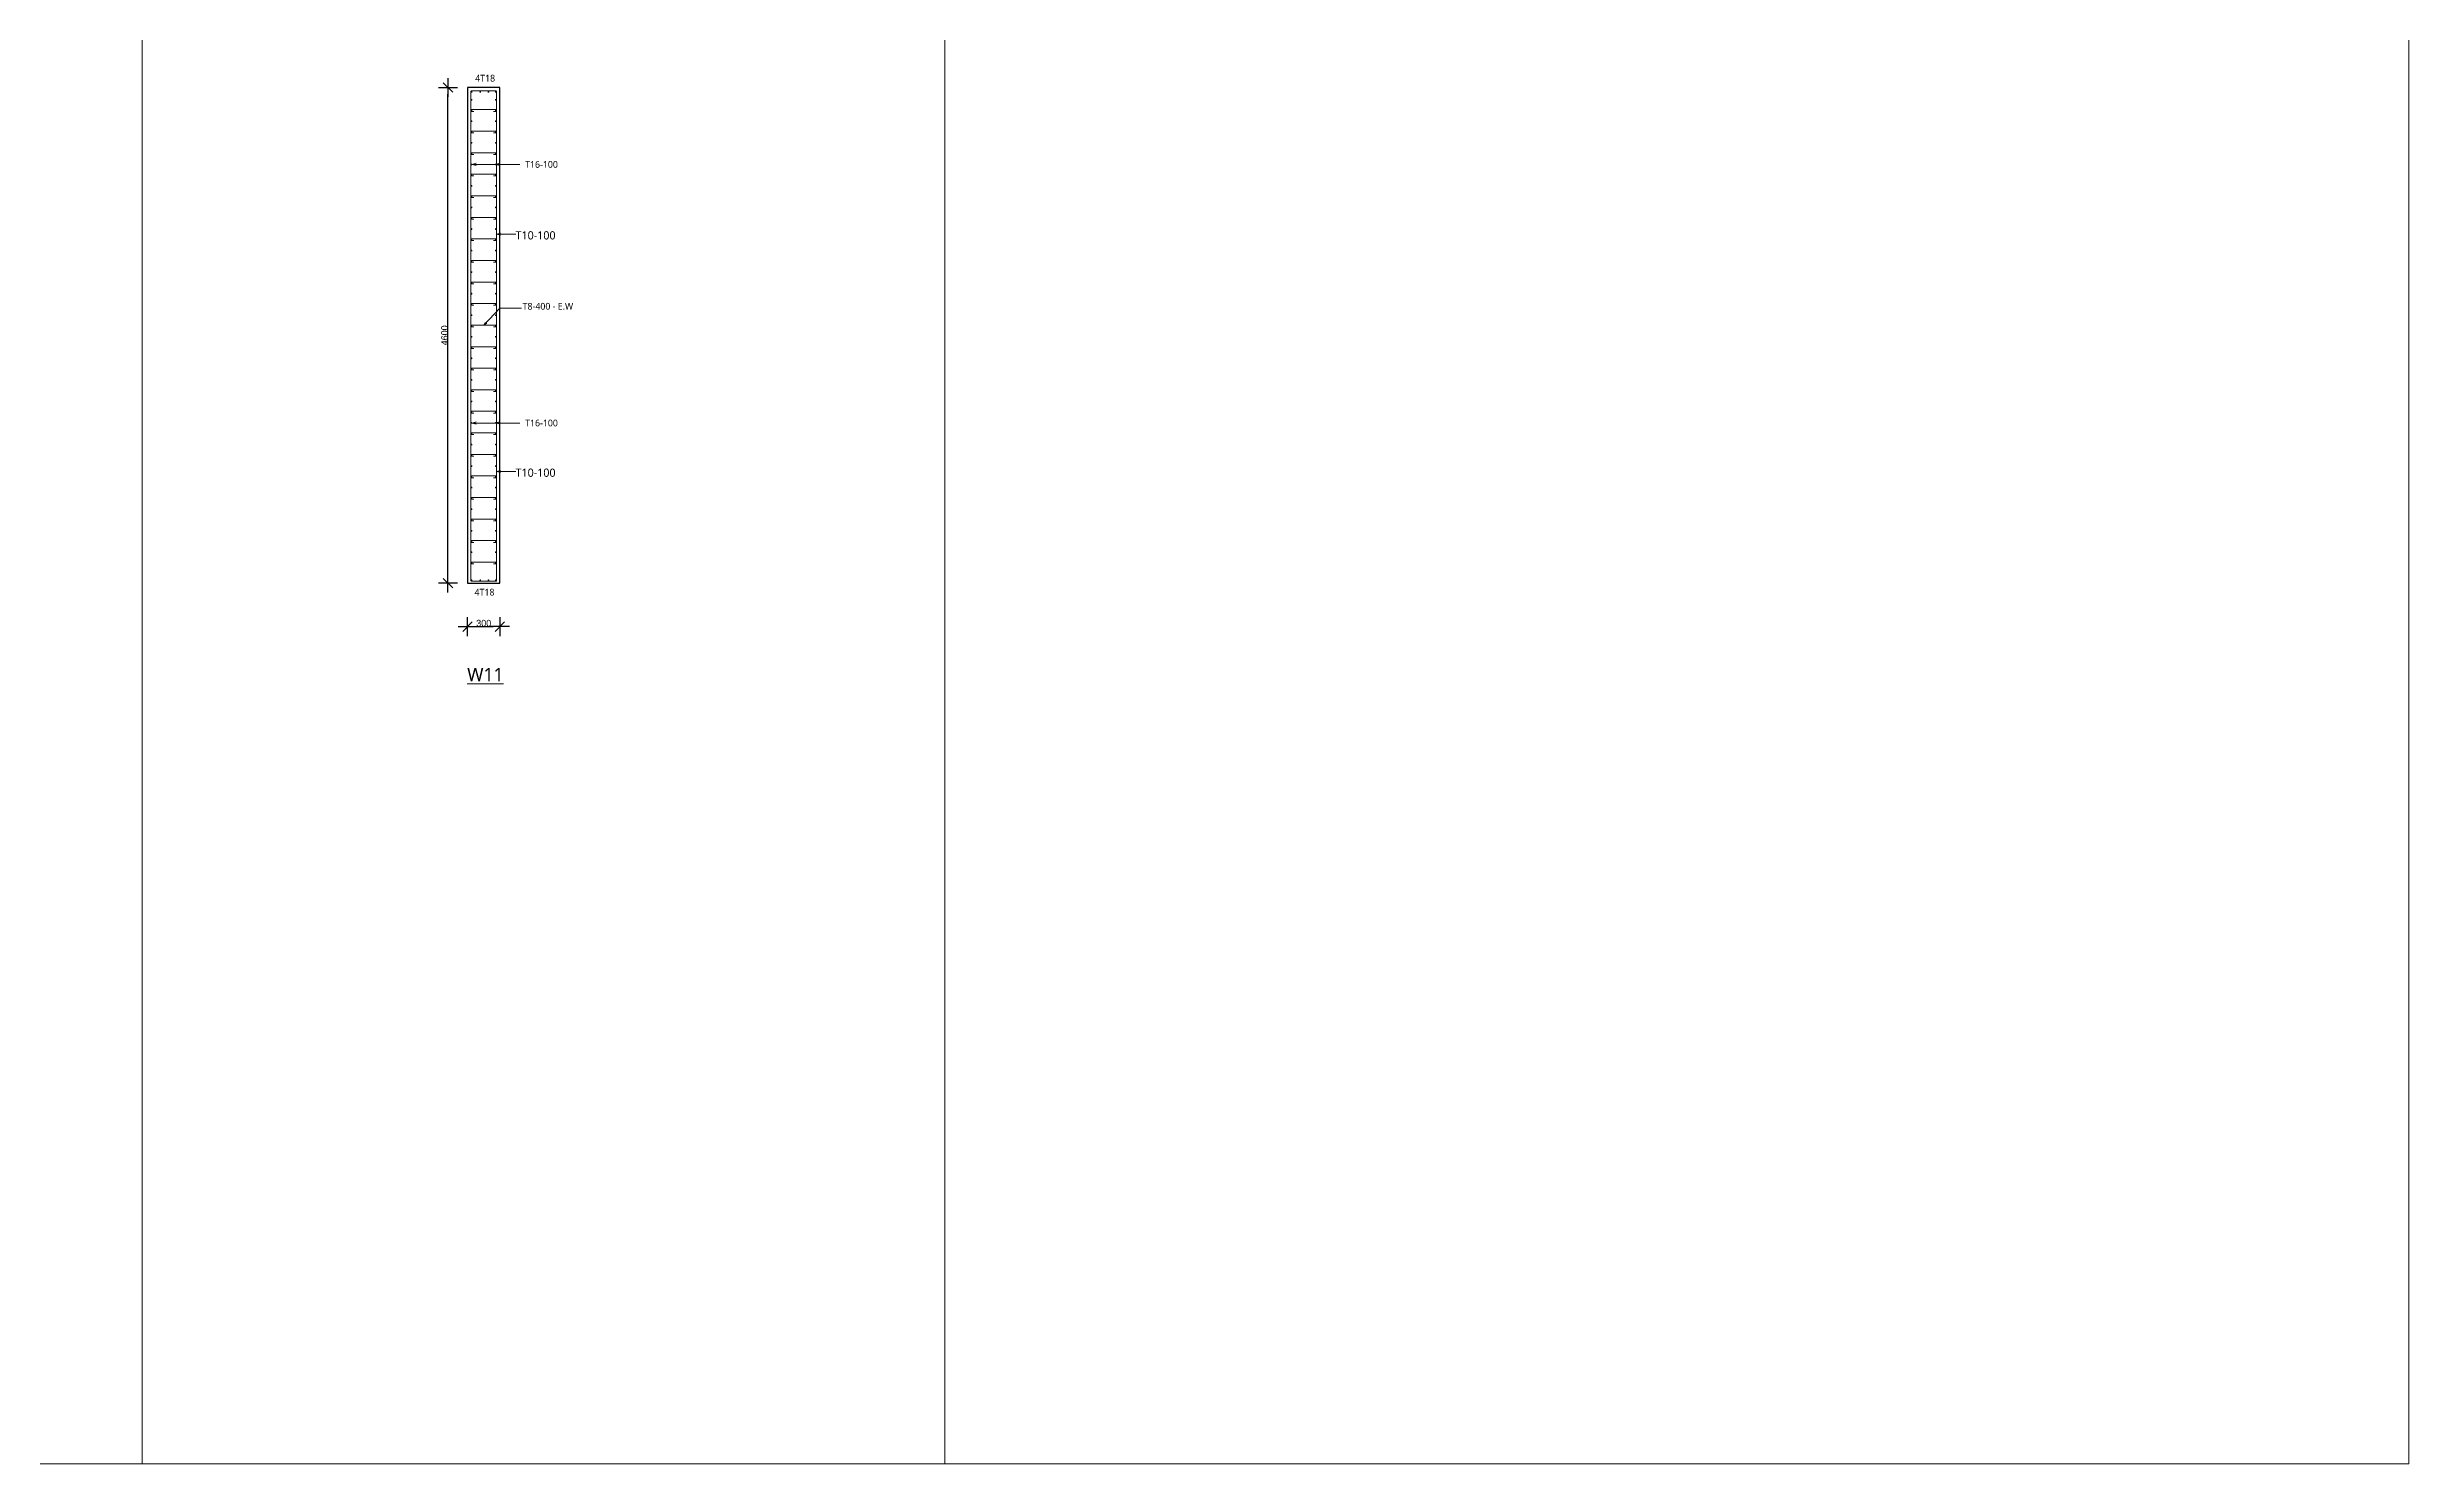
# Model space of a CAD drawing. Header units: millimetres. Extents: x -523 to 167289, y 167321 to 195048.
# Drawn here: x 145366 to 167289, y 169581 to 182727 of the extents above; entities that cross this region are included whole.
import ezdxf

# ---------------------------------------------------------------- set-up
doc = ezdxf.new("R2010")
doc.units = ezdxf.units.MM
doc.header["$PDMODE"] = 98
doc.layers.get('0').update_dxf_attribs({"lineweight": 20})
doc.layers.get('Defpoints').update_dxf_attribs({"lineweight": 20})
doc.layers.add('A-ANNO-TEXT', color=4, linetype='Continuous', lineweight=13)
doc.layers.add('A-DETL', color=2, linetype='Continuous', lineweight=5)
doc.layers.add('DM', color=7, linetype='Continuous')
doc.layers.add('GR-C', color=1, linetype='Continuous')
doc.styles.add('Segoe UI Light', font='segoeuil.ttf', dxfattribs={"width": 0.85, "height": 400})
doc.styles.add('T25-50', font='stencil.shx', dxfattribs={"height": 62.5})
doc.dimstyles.new('D35-100', dxfattribs={"dimtxt": 62.5, "dimasz": 210, "dimexe": 0.1, "dimexo": 0.0065, "dimgap": 126, "dimtad": 1, "dimdec": 0, "dimzin": 0, "dimdsep": 46, "dimtxsty": 'T25-50', "dimblk": 'TK', "dimcen": 90, "dimdle": 100, "dimclrt": 7, "dimadec": 0, "dimazin": 0, "dimtfac": 1, "dimtdec": 0, "dimtix": 1, "dimtofl": 0, "dimtmove": 1, "dimatfit": 3, "dimldrblk": 'COLUMNS AND AXES-XREF-GROUND$0$DOT1', "dimfxl": 0.15, "dimfxlon": 1, "dimtolj": 1, "dimtzin": 0, "dimarcsym": 1})

# ---------------------------------------------------------------- blocks, each defined once
blk = doc.blocks.new('TK')
at = {"layer": 'DM'}
for p, q in [((1.41, 0), (-1.41, 0)), ((-0.71, -0.71), (0.71, 0.71)), ((0, 1.41), (0, -1.41))]:
    blk.add_line(p, q, dxfattribs=at)
blk = doc.blocks.new('*D448')
at = {"layer": 'A-DETL', "color": 0, "lineweight": -2, "transparency": 16777216}
for p, q in [((149268, 177350), (149268, 177350)), ((149330, 177350), (149505, 177350)), ((149568, 177350), (149568, 177350))]:
    blk.add_line(p, q, dxfattribs=at)
at = {"layer": 'Defpoints', "color": 0, "transparency": 16777216}
for p in [(149268, 177753, 0), (149568, 177753, 0), (149568, 177350)]:
    blk.add_point(p, dxfattribs=at)
at = {"layer": 'A-DETL', "color": 0, "lineweight": -2, "transparency": 16777216, "xscale": 62.5, "yscale": 62.5, "zscale": 62.5, "rotation": 180}
blk.add_blockref('TK', (149268, 177350), dxfattribs=at)
at = {"layer": 'A-DETL', "color": 0, "lineweight": -2, "transparency": 16777216, "xscale": 62.5, "yscale": 62.5, "zscale": 62.5}
blk.add_blockref('TK', (149568, 177350), dxfattribs=at)
at = {"layer": 'A-DETL', "color": 7, "transparency": 16777216, "insert": (149418, 177381), "char_height": 62.5, "attachment_point": 5, "style": 'T25-50'}
blk.add_mtext('\\A1;300', dxfattribs=at)
blk = doc.blocks.new('COLUMNS AND AXES-XREF-GROUND$0$DOT1')
for p, q in [((2.5, 0), (-2.5, 0)), ((0, -2.5), (0, 2.5))]:
    blk.add_line(p, q)
blk.add_circle((0, 0), 0.485)
blk = doc.blocks.new('*D449')
at = {"layer": 'A-DETL', "color": 0, "lineweight": -2, "transparency": 16777216}
for p, q in [((149086, 182353), (149086, 182353)), ((149086, 177815), (149086, 182290)), ((149086, 177753), (149086, 177753))]:
    blk.add_line(p, q, dxfattribs=at)
at = {"layer": 'Defpoints', "color": 0, "transparency": 16777216}
for p in [(149086, 182353), (149268, 182353, 0), (149268, 177753, 0)]:
    blk.add_point(p, dxfattribs=at)
at = {"layer": 'A-DETL', "color": 0, "lineweight": -2, "transparency": 16777216, "xscale": 62.5, "yscale": 62.5, "zscale": 62.5}
for p, rotation in [((149086, 182353), 90), ((149086, 177753), 270)]:
    blk.add_blockref('TK', p, dxfattribs=dict(at, rotation=rotation))
at = {"layer": 'A-DETL', "color": 7, "transparency": 16777216, "insert": (149055, 180053), "char_height": 62.5, "attachment_point": 5, "rotation": 90, "style": 'T25-50'}
blk.add_mtext('\\A1;4600', dxfattribs=at)

msp = doc.modelspace()

# ---------------------------------------------------------------- linework, layer by layer
at = {"layer": 'A-ANNO-TEXT', "color": 250, "lineweight": 13}
for p, q in [((149309.8, 181639.2, 0), (149347.3, 181649.3, 0)), ((149309.8, 181639.2, 0), (149347.3, 181629.2, 0)), ((149309.8, 181639.2, 0), (149640.3, 181639.2, 0)), ((149461.5, 181639.2, 0), (149645.3, 181639.2, 0)), ((149529.9, 181639.7, 0), (149567.4, 181649.8, 0)), ((149529.9, 181639.7, 0), (149567.4, 181629.7, 0)), ((149645.3, 181639.2, 0), (149754.5, 181639.2, 0)), ((149537.9, 180992.1, 0), (149575.4, 181002.1, 0)), ((149537.9, 180992.1, 0), (149575.4, 180982, 0)), ((149537.9, 180992.1, 0), (149715.4, 180992.1, 0)), ((149567.3, 180305.4, 0), (149659.1, 180305.4, 0)), ((149659.1, 180305.4, 0), (149768.2, 180305.4, 0)), ((149417.9, 180147.7, 0), (149446.5, 180163.5, 0)), ((149309.8, 179239.2, 0), (149347.3, 179249.3, 0)), ((149309.8, 179239.2, 0), (149347.3, 179229.2, 0)), ((149309.8, 179239.2, 0), (149640.3, 179239.2, 0)), ((149461.5, 179239.2, 0), (149645.3, 179239.2, 0)), ((149529.9, 179239.7, 0), (149567.4, 179249.8, 0)), ((149529.9, 179239.7, 0), (149567.4, 179229.7, 0)), ((149645.3, 179239.2, 0), (149754.5, 179239.2, 0)), ((149537.9, 178789.3, 0), (149575.4, 178799.4, 0)), ((149537.9, 178789.3, 0), (149575.4, 178779.3, 0)), ((149537.9, 178789.3, 0), (149715.4, 178789.3, 0))]:
    msp.add_line(p, q, dxfattribs=at)
at = {"layer": 'A-ANNO-TEXT', "color": 250, "lineweight": 13, "elevation": 0}
msp.add_lwpolyline([(149434.1, 180171.1), (149417.9, 180147.7), (149567.3, 180305.4)], dxfattribs=at)
at = {"layer": 'A-DETL'}
msp.add_lwpolyline([(124282.3, 195047.8), (167289, 195047.8), (167289, 169580.6), (124282.3, 169580.6)], close=True, dxfattribs=at)
for points in [[(146247.4, 184608), (146247.4, 169580.6)], [(153697.9, 184608), (153697.9, 169580.6)]]:
    msp.add_lwpolyline(points, dxfattribs=at)
at = {"layer": 'A-DETL', "elevation": 0}
msp.add_lwpolyline([(149297.9, 182312.8), (149297.9, 177779.5, 0.4142136), (149305.9, 177771.5), (149529.9, 177771.5, 0.4142136), (149537.9, 177779.5), (149537.9, 182312.8, 0.4142136), (149529.9, 182320.8), (149305.9, 182320.8, 0.4142136)], format="xyb", close=True, dxfattribs=at)
at = {"layer": 'A-DETL', "const_width": 8, "elevation": 0}
for points in [[(149301.9, 182311.8, -1), (149309.9, 182311.8, -1)], [(149301.9, 182239.7, -1), (149309.9, 182239.7, -1)], [(149382, 182311.8, -1), (149390, 182311.8, -1)], [(149458.2, 182311.8, -1), (149466.2, 182311.8, -1)], [(149525.3, 182311.8, -1), (149533.3, 182311.8, -1)], [(149533.9, 182239.7, 1), (149525.9, 182239.7, 1)], [(149301.9, 182139.7, -1), (149309.9, 182139.7, -1)], [(149301.9, 182039.7, -1), (149309.9, 182039.7, -1)], [(149533.9, 182139.7, 1), (149525.9, 182139.7, 1)], [(149533.9, 182039.7, 1), (149525.9, 182039.7, 1)], [(149301.9, 181939.7, -1), (149309.9, 181939.7, -1)], [(149301.9, 181839.7, -1), (149309.9, 181839.7, -1)], [(149301.9, 181739.7, -1), (149309.9, 181739.7, -1)], [(149533.9, 181939.7, 1), (149525.9, 181939.7, 1)], [(149533.9, 181839.7, 1), (149525.9, 181839.7, 1)], [(149533.9, 181739.7, 1), (149525.9, 181739.7, 1)], [(149301.9, 181639.7, -1), (149309.9, 181639.7, -1)], [(149301.9, 181539.7, -1), (149309.9, 181539.7, -1)], [(149533.9, 181639.7, 1), (149525.9, 181639.7, 1)], [(149533.9, 181539.7, 1), (149525.9, 181539.7, 1)], [(149301.9, 181439.7, -1), (149309.9, 181439.7, -1)], [(149301.9, 181339.7, -1), (149309.9, 181339.7, -1)], [(149533.9, 181439.7, 1), (149525.9, 181439.7, 1)], [(149533.9, 181339.7, 1), (149525.9, 181339.7, 1)], [(149301.9, 181239.7, -1), (149309.9, 181239.7, -1)], [(149301.9, 181139.7, -1), (149309.9, 181139.7, -1)], [(149533.9, 181239.7, 1), (149525.9, 181239.7, 1)], [(149533.9, 181139.7, 1), (149525.9, 181139.7, 1)], [(149301.9, 181039.7, -1), (149309.9, 181039.7, -1)], [(149301.9, 180939.7, -1), (149309.9, 180939.7, -1)], [(149533.9, 181039.7, 1), (149525.9, 181039.7, 1)], [(149533.9, 180939.7, 1), (149525.9, 180939.7, 1)], [(149301.9, 180839.7, -1), (149309.9, 180839.7, -1)], [(149301.9, 180739.7, -1), (149309.9, 180739.7, -1)], [(149301.9, 180639.7, -1), (149309.9, 180639.7, -1)], [(149533.9, 180839.7, 1), (149525.9, 180839.7, 1)], [(149533.9, 180739.7, 1), (149525.9, 180739.7, 1)], [(149533.9, 180639.7, 1), (149525.9, 180639.7, 1)], [(149301.9, 180539.7, -1), (149309.9, 180539.7, -1)], [(149301.9, 180439.7, -1), (149309.9, 180439.7, -1)], [(149533.9, 180539.7, 1), (149525.9, 180539.7, 1)], [(149533.9, 180439.7, 1), (149525.9, 180439.7, 1)], [(149301.9, 180339.7, -1), (149309.9, 180339.7, -1)], [(149301.9, 180239.7, -1), (149309.9, 180239.7, -1)], [(149533.9, 180339.7, 1), (149525.9, 180339.7, 1)], [(149533.9, 180239.7, 1), (149525.9, 180239.7, 1)], [(149301.9, 180139.7, -1), (149309.9, 180139.7, -1)], [(149301.9, 180039.7, -1), (149309.9, 180039.7, -1)], [(149533.9, 180139.7, 1), (149525.9, 180139.7, 1)], [(149533.9, 180039.7, 1), (149525.9, 180039.7, 1)], [(149301.9, 179939.7, -1), (149309.9, 179939.7, -1)], [(149301.9, 179839.7, -1), (149309.9, 179839.7, -1)], [(149533.9, 179939.7, 1), (149525.9, 179939.7, 1)], [(149533.9, 179839.7, 1), (149525.9, 179839.7, 1)], [(149301.9, 179739.7, -1), (149309.9, 179739.7, -1)], [(149301.9, 179639.7, -1), (149309.9, 179639.7, -1)], [(149533.9, 179739.7, 1), (149525.9, 179739.7, 1)], [(149533.9, 179639.7, 1), (149525.9, 179639.7, 1)], [(149301.9, 179539.7, -1), (149309.9, 179539.7, -1)], [(149301.9, 179439.7, -1), (149309.9, 179439.7, -1)], [(149301.9, 179339.7, -1), (149309.9, 179339.7, -1)], [(149533.9, 179539.7, 1), (149525.9, 179539.7, 1)], [(149533.9, 179439.7, 1), (149525.9, 179439.7, 1)], [(149533.9, 179339.7, 1), (149525.9, 179339.7, 1)], [(149301.9, 179239.7, -1), (149309.9, 179239.7, -1)], [(149301.9, 179139.7, -1), (149309.9, 179139.7, -1)], [(149533.9, 179239.7, 1), (149525.9, 179239.7, 1)], [(149533.9, 179139.7, 1), (149525.9, 179139.7, 1)], [(149301.9, 179039.7, -1), (149309.9, 179039.7, -1)], [(149301.9, 178939.7, -1), (149309.9, 178939.7, -1)], [(149533.9, 179039.7, 1), (149525.9, 179039.7, 1)], [(149533.9, 178939.7, 1), (149525.9, 178939.7, 1)], [(149301.9, 178839.7, -1), (149309.9, 178839.7, -1)], [(149301.9, 178739.7, -1), (149309.9, 178739.7, -1)], [(149533.9, 178839.7, 1), (149525.9, 178839.7, 1)], [(149533.9, 178739.7, 1), (149525.9, 178739.7, 1)], [(149301.9, 178639.7, -1), (149309.9, 178639.7, -1)], [(149301.9, 178539.7, -1), (149309.9, 178539.7, -1)], [(149533.9, 178639.7, 1), (149525.9, 178639.7, 1)], [(149533.9, 178539.7, 1), (149525.9, 178539.7, 1)], [(149301.9, 178439.7, -1), (149309.9, 178439.7, -1)], [(149301.9, 178339.7, -1), (149309.9, 178339.7, -1)], [(149301.9, 178239.7, -1), (149309.9, 178239.7, -1)], [(149533.9, 178439.7, 1), (149525.9, 178439.7, 1)], [(149533.9, 178339.7, 1), (149525.9, 178339.7, 1)], [(149533.9, 178239.7, 1), (149525.9, 178239.7, 1)], [(149301.9, 178139.7, -1), (149309.9, 178139.7, -1)], [(149301.9, 178039.7, -1), (149309.9, 178039.7, -1)], [(149533.9, 178139.7, 1), (149525.9, 178139.7, 1)], [(149533.9, 178039.7, 1), (149525.9, 178039.7, 1)], [(149301.9, 177939.7, -1), (149309.9, 177939.7, -1)], [(149533.9, 177939.7, 1), (149525.9, 177939.7, 1)], [(149301.9, 177779.5, -1), (149309.9, 177779.5, -1)], [(149382, 177779.5, -1), (149390, 177779.5, -1)], [(149458.2, 177779.5, -1), (149466.2, 177779.5, -1)], [(149525.3, 177779.5, -1), (149533.3, 177779.5, -1)]]:
    msp.add_lwpolyline(points, format="xyb", close=True, dxfattribs=at)
at = {"layer": 'A-DETL', "lineweight": 20, "elevation": 0}
for points in [[(149327.9, 182131.7), (149305.9, 182131.7, -0.4142136), (149297.9, 182139.7), (149297.9, 182139.7, -0.4142136), (149305.9, 182147.7), (149529.9, 182147.7, -0.4142136), (149537.9, 182139.7), (149537.9, 182139.7, -0.4142136), (149529.9, 182131.7), (149507.9, 182131.7)], [(149327.9, 181931.7), (149305.9, 181931.7, -0.4142136), (149297.9, 181939.7), (149297.9, 181939.7, -0.4142136), (149305.9, 181947.7), (149529.9, 181947.7, -0.4142136), (149537.9, 181939.7), (149537.9, 181939.7, -0.4142136), (149529.9, 181931.7), (149507.9, 181931.7)], [(149327.9, 181731.7), (149305.9, 181731.7, -0.4142136), (149297.9, 181739.7), (149297.9, 181739.7, -0.4142136), (149305.9, 181747.7), (149529.9, 181747.7, -0.4142136), (149537.9, 181739.7), (149537.9, 181739.7, -0.4142136), (149529.9, 181731.7), (149507.9, 181731.7)], [(149327.9, 181531.7), (149305.9, 181531.7, -0.4142136), (149297.9, 181539.7), (149297.9, 181539.7, -0.4142136), (149305.9, 181547.7), (149529.9, 181547.7, -0.4142136), (149537.9, 181539.7), (149537.9, 181539.7, -0.4142136), (149529.9, 181531.7), (149507.9, 181531.7)], [(149327.9, 181331.7), (149305.9, 181331.7, -0.4142136), (149297.9, 181339.7), (149297.9, 181339.7, -0.4142136), (149305.9, 181347.7), (149529.9, 181347.7, -0.4142136), (149537.9, 181339.7), (149537.9, 181339.7, -0.4142136), (149529.9, 181331.7), (149507.9, 181331.7)], [(149327.9, 181131.7), (149305.9, 181131.7, -0.4142136), (149297.9, 181139.7), (149297.9, 181139.7, -0.4142136), (149305.9, 181147.7), (149529.9, 181147.7, -0.4142136), (149537.9, 181139.7), (149537.9, 181139.7, -0.4142136), (149529.9, 181131.7), (149507.9, 181131.7)], [(149327.9, 180931.7), (149305.9, 180931.7, -0.4142136), (149297.9, 180939.7), (149297.9, 180939.7, -0.4142136), (149305.9, 180947.7), (149529.9, 180947.7, -0.4142136), (149537.9, 180939.7), (149537.9, 180939.7, -0.4142136), (149529.9, 180931.7), (149507.9, 180931.7)], [(149327.9, 180731.7), (149305.9, 180731.7, -0.4142136), (149297.9, 180739.7), (149297.9, 180739.7, -0.4142136), (149305.9, 180747.7), (149529.9, 180747.7, -0.4142136), (149537.9, 180739.7), (149537.9, 180739.7, -0.4142136), (149529.9, 180731.7), (149507.9, 180731.7)], [(149327.9, 180531.7), (149305.9, 180531.7, -0.4142136), (149297.9, 180539.7), (149297.9, 180539.7, -0.4142136), (149305.9, 180547.7), (149529.9, 180547.7, -0.4142136), (149537.9, 180539.7), (149537.9, 180539.7, -0.4142136), (149529.9, 180531.7), (149507.9, 180531.7)], [(149327.9, 180331.7), (149305.9, 180331.7, -0.4142136), (149297.9, 180339.7), (149297.9, 180339.7, -0.4142136), (149305.9, 180347.7), (149529.9, 180347.7, -0.4142136), (149537.9, 180339.7), (149537.9, 180339.7, -0.4142136), (149529.9, 180331.7), (149507.9, 180331.7)], [(149327.9, 180131.7), (149305.9, 180131.7, -0.4142136), (149297.9, 180139.7), (149297.9, 180139.7, -0.4142136), (149305.9, 180147.7), (149529.9, 180147.7, -0.4142136), (149537.9, 180139.7), (149537.9, 180139.7, -0.4142136), (149529.9, 180131.7), (149507.9, 180131.7)], [(149327.9, 179931.7), (149305.9, 179931.7, -0.4142136), (149297.9, 179939.7), (149297.9, 179939.7, -0.4142136), (149305.9, 179947.7), (149529.9, 179947.7, -0.4142136), (149537.9, 179939.7), (149537.9, 179939.7, -0.4142136), (149529.9, 179931.7), (149507.9, 179931.7)], [(149327.9, 179731.7), (149305.9, 179731.7, -0.4142136), (149297.9, 179739.7), (149297.9, 179739.7, -0.4142136), (149305.9, 179747.7), (149529.9, 179747.7, -0.4142136), (149537.9, 179739.7), (149537.9, 179739.7, -0.4142136), (149529.9, 179731.7), (149507.9, 179731.7)], [(149327.9, 179531.7), (149305.9, 179531.7, -0.4142136), (149297.9, 179539.7), (149297.9, 179539.7, -0.4142136), (149305.9, 179547.7), (149529.9, 179547.7, -0.4142136), (149537.9, 179539.7), (149537.9, 179539.7, -0.4142136), (149529.9, 179531.7), (149507.9, 179531.7)], [(149327.9, 179331.7), (149305.9, 179331.7, -0.4142136), (149297.9, 179339.7), (149297.9, 179339.7, -0.4142136), (149305.9, 179347.7), (149529.9, 179347.7, -0.4142136), (149537.9, 179339.7), (149537.9, 179339.7, -0.4142136), (149529.9, 179331.7), (149507.9, 179331.7)], [(149327.9, 179131.7), (149305.9, 179131.7, -0.4142136), (149297.9, 179139.7), (149297.9, 179139.7, -0.4142136), (149305.9, 179147.7), (149529.9, 179147.7, -0.4142136), (149537.9, 179139.7), (149537.9, 179139.7, -0.4142136), (149529.9, 179131.7), (149507.9, 179131.7)], [(149327.9, 178931.7), (149305.9, 178931.7, -0.4142136), (149297.9, 178939.7), (149297.9, 178939.7, -0.4142136), (149305.9, 178947.7), (149529.9, 178947.7, -0.4142136), (149537.9, 178939.7), (149537.9, 178939.7, -0.4142136), (149529.9, 178931.7), (149507.9, 178931.7)], [(149327.9, 178731.7), (149305.9, 178731.7, -0.4142136), (149297.9, 178739.7), (149297.9, 178739.7, -0.4142136), (149305.9, 178747.7), (149529.9, 178747.7, -0.4142136), (149537.9, 178739.7), (149537.9, 178739.7, -0.4142136), (149529.9, 178731.7), (149507.9, 178731.7)], [(149327.9, 178531.7), (149305.9, 178531.7, -0.4142136), (149297.9, 178539.7), (149297.9, 178539.7, -0.4142136), (149305.9, 178547.7), (149529.9, 178547.7, -0.4142136), (149537.9, 178539.7), (149537.9, 178539.7, -0.4142136), (149529.9, 178531.7), (149507.9, 178531.7)], [(149327.9, 178331.7), (149305.9, 178331.7, -0.4142136), (149297.9, 178339.7), (149297.9, 178339.7, -0.4142136), (149305.9, 178347.7), (149529.9, 178347.7, -0.4142136), (149537.9, 178339.7), (149537.9, 178339.7, -0.4142136), (149529.9, 178331.7), (149507.9, 178331.7)], [(149327.9, 178131.7), (149305.9, 178131.7, -0.4142136), (149297.9, 178139.7), (149297.9, 178139.7, -0.4142136), (149305.9, 178147.7), (149529.9, 178147.7, -0.4142136), (149537.9, 178139.7), (149537.9, 178139.7, -0.4142136), (149529.9, 178131.7), (149507.9, 178131.7)], [(149327.9, 177931.7), (149305.9, 177931.7, -0.4142136), (149297.9, 177939.7), (149297.9, 177939.7, -0.4142136), (149305.9, 177947.7), (149529.9, 177947.7, -0.4142136), (149537.9, 177939.7), (149537.9, 177939.7, -0.4142136), (149529.9, 177931.7), (149507.9, 177931.7)]]:
    msp.add_lwpolyline(points, format="xyb", dxfattribs=at)
at = {"layer": 'GR-C', "linetype": 'Continuous', "ltscale": 2, "elevation": 0}
msp.add_lwpolyline([(149267.7, 182352.7), (149267.7, 177752.7), (149567.7, 177752.7), (149567.7, 182352.7)], close=True, dxfattribs=at)

# ---------------------------------------------------------------- texts
at = {"layer": 'A-ANNO-TEXT', "color": 7, "style": 'Segoe UI Light'}
for s, p in [('4T18', (149339, 182408.6, 0)), ('T8-400 - E.W', (149779.3, 180291.4, 0)), ('4T18', (149333.2, 177638.5, 0))]:
    msp.add_text(s, height=62.5, rotation=360, dxfattribs=at).set_placement(p)
for s, height, p in [('T16-100', 62.5, (149802.6, 181608, 0)), ('T10-100', 76.34, (149713.6, 180942.8, 0)), ('T16-100', 62.5, (149802.6, 179208, 0)), ('T10-100', 76.34, (149713.6, 178740.1, 0)), ('%%UW11', 125, (149264.7, 176842.2, 0))]:
    msp.add_text(s, height=height, dxfattribs=at).set_placement(p)

# ---------------------------------------------------------------- dimensions: what is measured, and where the dimension line sits
at = {"layer": 'A-DETL'}
dim = msp.add_linear_dim(base=(149086, 182352.7), p1=(149267.7, 177752.7, 0), p2=(149267.7, 182352.7, 0), angle=90, dimstyle='D35-100', override={"dimtxt": 62.5, "dimasz": 62.5, "dimgap": 0}, dxfattribs=at)
dim.commit()
dim.dimension.update_dxf_attribs({"geometry": '*D449', "text_midpoint": (149054.8, 180052.7)})
dim = msp.add_linear_dim(base=(149567.7, 177350), p1=(149267.7, 177752.7, 0), p2=(149567.7, 177752.7, 0), dimstyle='D35-100', override={"dimtxt": 62.5, "dimasz": 62.5, "dimgap": 0}, dxfattribs=at)
dim.commit()
dim.dimension.update_dxf_attribs({"geometry": '*D448', "text_midpoint": (149417.7, 177381.3)})

doc.saveas('drawing.dxf')
